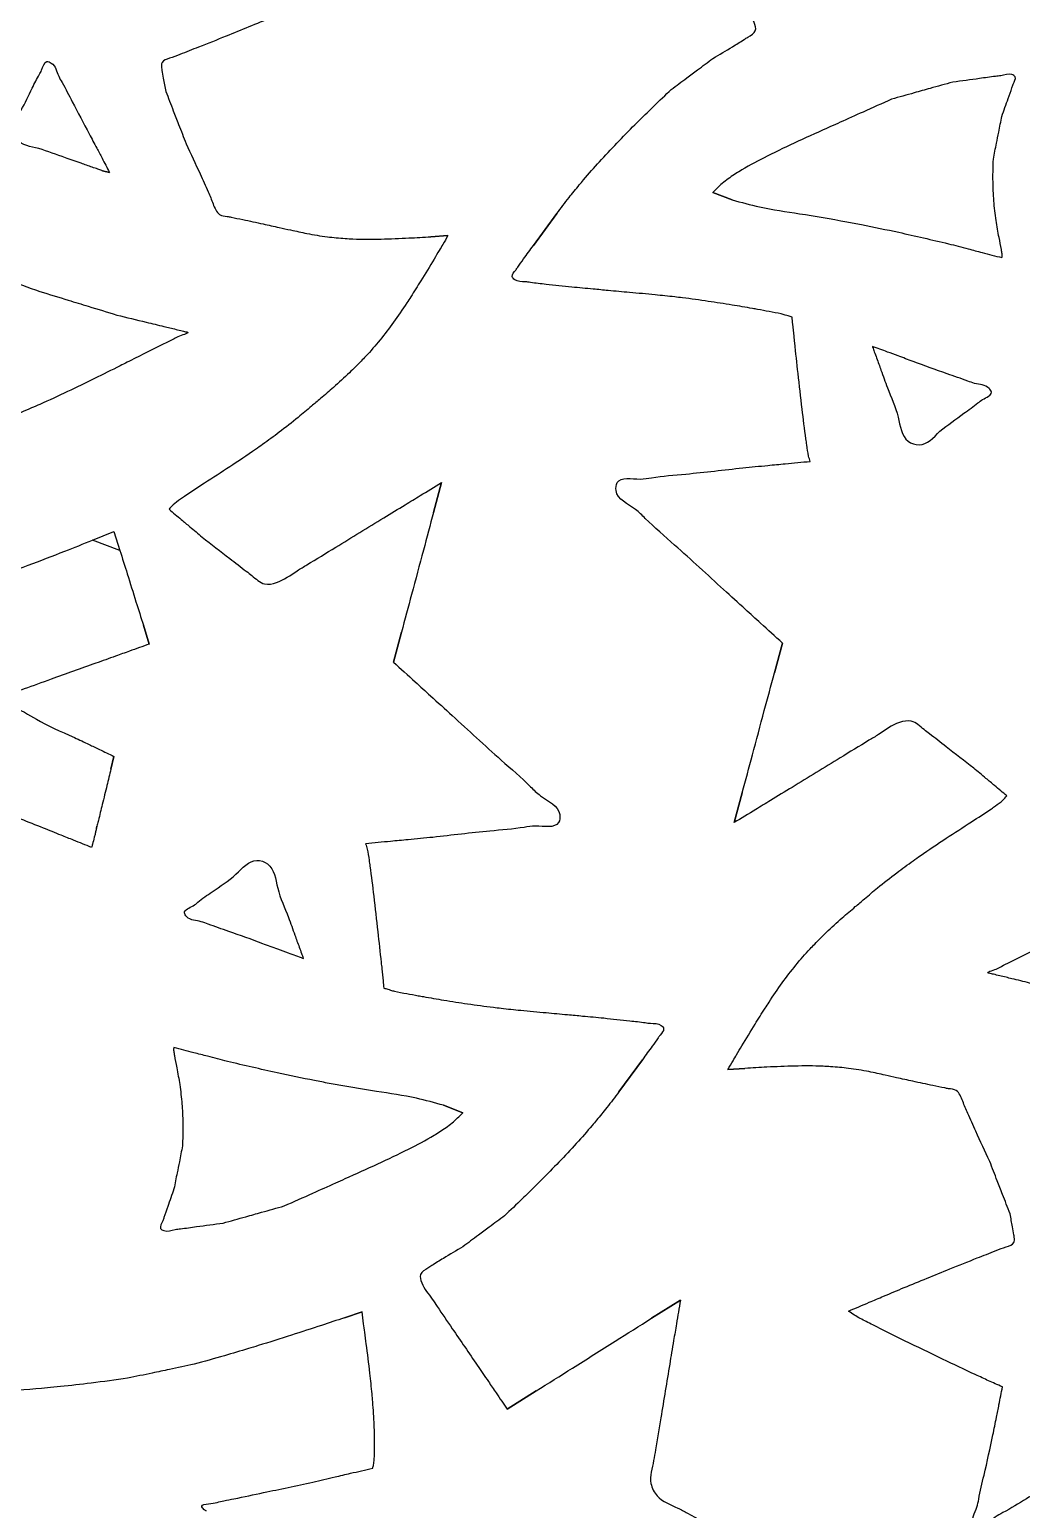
# Model space of a CAD drawing. Extents: x -268 to 413, y -196 to 303.
# Drawn here: x 19.2 to 113.4, y -29.9 to 110.5 of the extents above; entities that cross this region are included whole.
import ezdxf

# ---------------------------------------------------------------- set-up
doc = ezdxf.new("R2010")
doc.units = 0
doc.layers.add('layer_1', color=7, linetype='CONTINUOUS')

msp = doc.modelspace()

# ---------------------------------------------------------------- linework, layer by layer
at = {"layer": 'layer_1', "color": 1}
for points in [[(26.831338, 96.960553), (26.170677, 97.112535)], [(84.102329, 95.070039), (85.931139, 94.358973)], [(67.060605, 90.026243), (69.292533, 93.069524)], [(57.328427, 90.856678), (58.951518, 90.958128)], [(34.228344, 81.801697), (34.228344, 81.801697)], [(99.241196, 80.439941), (99.241196, 80.439941)], [(58.342808, 67.525365), (57.581595, 64.684856)], [(25.219785, 62.053309), (27.251532, 62.866081), (27.251532, 62.866081), (27.809965, 61.087904)], [(30.044996, 53.97712), (30.604079, 52.199584)], [(54.538323, 53.323619), (53.77776, 50.48311)], [(89.935713, 49.449648), (90.696277, 52.290147)], [(27.251532, 41.532958), (26.955074, 40.313855)], [(27.251532, 41.532958), (27.251532, 41.532958), (27.251532, 41.532958)], [(86.131228, 35.247902), (86.892433, 38.08841)], [(25.639319, 34.900271), (25.597604, 34.728209)], [(45.232877, 22.33328), (45.232877, 22.33328)], [(110.245738, 20.971789), (110.245738, 20.971789)], [(77.413431, 12.747023), (75.181504, 9.703743)], [(87.145609, 11.916589), (85.522519, 11.815139)], [(60.371488, 7.703319), (58.542815, 8.414385)], [(50.797666, -11.192257), (49.120939, -11.750699)], [(78.272588, -11.802229), (81.011647, -10.077689)], [(64.577973, -20.424537), (67.317032, -18.699868)], [(36.008984, -30.078896), (35.789108, -29.939869)]]:
    msp.add_lwpolyline(points, close=True, dxfattribs=at)
for points, knots in [([(84.1022, 107.77787), (84.718738, 108.146446), (85.705668, 108.736448), (86.827316, 109.419044), (87.546814, 109.893876), (88.311841, 110.295124), (87.918082, 111.616694), (87.197777, 112.462791), (86.230196, 113.931215), (84.794131, 116.013446), (83.526607, 117.87693), (82.736563, 119.038436)], [0, 0, 0, 0, 2.161553, 3.460135, 3.89357, 4.819891, 5.613971, 7.454435, 8.30835, 10.853364, 15.064387, 15.064387, 15.064387, 15.064387]), ([(42.213622, 111.651841), (40.771165, 111.062097), (38.46038, 110.11734), (35.868561, 109.074164), (34.056372, 108.378338), (32.998437, 107.916648), (31.7416, 107.562231), (31.745439, 106.966449), (31.832037, 106.481386), (31.95729, 105.730174), (32.088397, 105.069467), (32.171115, 104.652615)], [0, 0, 0, 0, 4.669446, 7.480348, 8.420162, 10.429874, 11.240794, 11.754508, 11.997846, 12.745079, 14.022418, 14.022418, 14.022418, 14.022418]), ([(20.109003, 99.245989), (19.323088, 99.388986), (18.175463, 99.597798), (17.268824, 101.361598), (18.604123, 102.971924), (19.333845, 104.667768), (20.005372, 105.985224), (20.469114, 106.76104), (20.650803, 107.660221), (21.694867, 107.207204), (21.857682, 106.298555), (22.562694, 105.101083), (23.494097, 103.250494), (24.360004, 101.630388), (24.901179, 100.617853)], [0, 0, 0, 0, 2.248529, 3.283393, 5.284627, 7.669624, 9.100553, 9.577508, 10.543536, 10.989108, 12.414474, 13.103753, 15.171438, 18.617296, 18.617296, 18.617296, 18.617296]), ([(80.14587, 104.835911), (80.63439, 105.199042), (81.464861, 105.816354), (82.783638, 106.797007), (83.613849, 107.414591), (84.1022, 107.77787)], [0, 0, 0, 0, 1.826099, 3.10432, 4.930281, 4.930281, 4.930281, 4.930281]), ([(106.857976, 105.53338), (106.143139, 105.33272), (104.92786, 104.991581), (102.997566, 104.449816), (101.782105, 104.108731), (101.067095, 103.908083)], [0, 0, 0, 0, 2.227402, 3.786753, 6.01464, 6.01464, 6.01464, 6.01464]), ([(111.530555, 102.28318), (111.723872, 102.845662), (112.033195, 103.745681), (112.417694, 104.773303), (112.61067, 105.436489), (112.98985, 105.986512), (112.248709, 106.420269), (111.612062, 106.140678), (110.581798, 106.046969), (109.05905, 105.816596), (107.70453, 105.642308), (106.857976, 105.53338)], [0, 0, 0, 0, 1.793425, 2.869628, 3.228408, 3.961867, 4.330904, 5.395225, 5.907643, 7.444803, 10.006569, 10.006569, 10.006569, 10.006569]), ([(32.171115, 104.652615), (32.408962, 104.038849), (32.813291, 102.995471), (33.455771, 101.338521), (33.860491, 100.29537), (34.098556, 99.681766)], [0, 0, 0, 0, 1.974718, 3.356946, 5.33145, 5.33145, 5.33145, 5.33145]), ([(69.292533, 93.069524), (69.673446, 93.573616), (70.364858, 94.488614), (71.224545, 95.542276), (72.178224, 96.686799), (73.358485, 98.017332), (74.986349, 99.755454), (76.287586, 101.083902), (77.460847, 102.246975), (78.604162, 103.369122), (79.590902, 104.307912), (80.14587, 104.835911)], [0, 0, 0, 0, 1.895303, 3.440244, 4.078986, 6.36462, 8.774427, 11.22276, 11.942725, 13.7306, 16.028595, 16.028595, 16.028595, 16.028595]), ([(101.067095, 103.908083), (100.160284, 103.504112), (98.526566, 102.776315), (96.597267, 101.911099), (94.542467, 100.987415), (92.225748, 99.943243), (89.403191, 98.596705), (87.429165, 97.580871), (86.074799, 96.716831), (85.104772, 96.06894), (84.434927, 95.401462), (84.102329, 95.070039)], [0, 0, 0, 0, 2.978172, 5.365499, 6.343223, 9.736889, 12.987482, 15.729113, 16.383631, 17.808627, 19.213979, 19.213979, 19.213979, 19.213979]), ([(110.717655, 98.21943), (110.818011, 98.721156), (110.988614, 99.574072), (111.259581, 100.928655), (111.430196, 101.781511), (111.530555, 102.28318)], [0, 0, 0, 0, 1.534994, 2.609431, 4.144258, 4.144258, 4.144258, 4.144258]), ([(24.901179, 100.617853), (25.139383, 100.166313), (25.544337, 99.398682), (26.187723, 98.179582), (26.59296, 97.41205), (26.831338, 96.960553)], [0, 0, 0, 0, 1.531556, 2.603691, 4.135379, 4.135379, 4.135379, 4.135379]), ([(26.170677, 97.112535), (26.151967, 97.119123), (26.002283, 97.17182), (25.4971, 97.349678), (24.842277, 97.580191), (23.813381, 97.942504), (22.298024, 98.475848), (20.950955, 98.949773), (20.109003, 99.245989)], [0, 0, 0, 0, 0.059509, 0.476069, 1.606732, 2.142144, 3.748539, 6.426159, 6.426159, 6.426159, 6.426159]), ([(34.098556, 99.681766), (34.545078, 98.729762), (35.255474, 97.215166), (36.014909, 95.502186), (36.528932, 94.364403), (36.762499, 93.600523), (37.275642, 92.841168), (37.888332, 92.817908), (38.61414, 92.657099), (39.755235, 92.433476), (40.764193, 92.213205), (41.402013, 92.073959)], [0, 0, 0, 0, 3.153237, 5.016656, 5.629238, 6.886101, 7.45435, 8.199042, 8.568652, 9.709706, 11.67067, 11.67067, 11.67067, 11.67067]), ([(111.530527, 88.873614), (111.543773, 88.924229), (111.590408, 89.102431), (111.519829, 89.360065), (111.436644, 89.947575), (111.221278, 90.936176), (110.963166, 92.472887), (110.791507, 93.824523), (110.714479, 95.125846), (110.666398, 96.447023), (110.699047, 97.576009), (110.717655, 98.21943)], [0, 0, 0, 0, 0.155554, 0.547658, 0.770574, 1.944459, 3.572354, 5.44931, 6.026093, 7.482979, 9.413492, 9.413492, 9.413492, 9.413492]), ([(85.931139, 94.358973), (86.791909, 94.122536), (88.889502, 93.546366), (92.549883, 93.023085), (95.77622, 92.477053), (98.914882, 91.869632), (102.138901, 91.207997), (104.881408, 90.563168), (106.45084, 90.194158)], [0, 0, 0, 0, 2.675755, 6.520497, 11.074237, 12.49567, 16.110655, 20.947061, 20.947061, 20.947061, 20.947061]), ([(41.402013, 92.073959), (41.915422, 91.961141), (42.788252, 91.769343), (44.174666, 91.465032), (45.047689, 91.273625), (45.561252, 91.161028)], [0, 0, 0, 0, 1.576975, 2.680966, 4.258253, 4.258253, 4.258253, 4.258253]), ([(45.561252, 91.161028), (46.207294, 91.046006), (47.412064, 90.831507), (48.873836, 90.712865), (50.575543, 90.611561), (52.596087, 90.624494), (55.064212, 90.717816), (56.635988, 90.814211), (57.328427, 90.856678)], [0, 0, 0, 0, 1.967441, 3.668976, 4.395307, 7.081603, 9.724431, 11.805539, 11.805539, 11.805539, 11.805539]), ([(58.951518, 90.958128), (58.788631, 90.682579), (58.511743, 90.21418), (58.071915, 89.470392), (57.386724, 88.305641), (56.493776, 86.833649), (55.620815, 85.453581), (54.769482, 84.137881), (53.822792, 82.753714), (52.527426, 81.054265), (51.478709, 79.842734), (50.495861, 78.821661), (49.499029, 77.821904), (48.605469, 77.013182), (48.097402, 76.553353)], [0, 0, 0, 0, 0.960278, 1.632355, 2.592297, 5.014314, 6.796911, 7.491042, 9.715677, 11.825717, 13.898707, 14.517866, 16.077393, 18.132797, 18.132797, 18.132797, 18.132797]), ([(70.712073, 86.069776), (69.895805, 86.159753), (68.589161, 86.303786), (67.112301, 86.456762), (66.128381, 86.621141), (65.444699, 86.550365), (64.886734, 87.176972), (65.339123, 87.596179), (65.680643, 88.131984), (66.257797, 88.915498), (66.752833, 89.600418), (67.060605, 90.026243)], [0, 0, 0, 0, 2.46555, 3.946742, 4.441089, 5.475171, 5.866676, 6.559756, 6.884921, 7.848166, 9.431272, 9.431272, 9.431272, 9.431272]), ([(106.45084, 90.194158), (107.077943, 90.031021), (108.144013, 89.753689), (109.837242, 89.313508), (110.903387, 89.036537), (111.530527, 88.873614)], [0, 0, 0, 0, 1.943927, 3.304657, 5.24853, 5.24853, 5.24853, 5.24853]), ([(12.48889, 84.240022), (12.463237, 84.829448), (12.422193, 85.772487), (12.353585, 86.860761), (12.347333, 87.541902), (12.175956, 88.250743), (13.286538, 88.29616), (14.01072, 87.864032), (15.376991, 87.411916), (17.341843, 86.682632), (19.106366, 86.054715), (20.209153, 85.662282)], [0, 0, 0, 0, 1.779801, 2.847558, 3.20344, 3.929021, 4.437905, 5.904288, 6.605947, 8.710735, 12.218373, 12.218373, 12.218373, 12.218373]), ([(76.190181, 85.562516), (75.513868, 85.625051), (74.364134, 85.731361), (72.538098, 85.900447), (71.38838, 86.007061), (70.712073, 86.069776)], [0, 0, 0, 0, 2.037592, 3.463918, 5.501543, 5.501543, 5.501543, 5.501543]), ([(20.209153, 85.662282), (21.11222, 85.386353), (22.647426, 84.917277), (25.085669, 84.172266), (26.620843, 83.703181), (27.523881, 83.42725)], [0, 0, 0, 0, 2.832844, 4.815807, 7.64857, 7.64857, 7.64857, 7.64857]), ([(90.594818, 83.533626), (90.207963, 83.608328), (89.457377, 83.753265), (88.543586, 83.918266), (87.372621, 84.127431), (85.812444, 84.39399), (83.598659, 84.74041), (81.781976, 84.990256), (80.10177, 85.185296), (78.4292, 85.367246), (77.000042, 85.491886), (76.190181, 85.562516)], [0, 0, 0, 0, 1.181992, 2.293335, 2.785657, 4.750498, 7.04153, 9.507661, 10.251089, 12.115973, 14.554705, 14.554705, 14.554705, 14.554705]), ([(27.523881, 83.42725), (28.454665, 83.201447), (29.943917, 82.840161), (31.621923, 82.434036), (32.756766, 82.157712), (33.496343, 81.983834), (34.031215, 81.845629), (34.506436, 81.743615), (33.399927, 81.445967), (32.923868, 81.13017), (31.723211, 80.566975), (30.302878, 79.83343), (28.83201, 79.103588), (27.248407, 78.310666), (25.363011, 77.369125), (22.829651, 76.137713), (20.834582, 75.213798), (19.03909, 74.43508), (17.284593, 73.691026), (15.776577, 73.095962), (14.927087, 72.760753)], [0, 0, 0, 0, 2.874196, 4.598707, 5.173542, 6.387551, 6.834818, 6.898713, 7.740063, 8.329009, 9.170361, 11.445902, 13.292626, 14.054079, 16.764615, 19.611536, 22.505557, 23.359054, 25.482786, 28.222375, 28.222375, 28.222375, 28.222375]), ([(91.609336, 83.229267), (91.484082, 83.266754), (91.271136, 83.330486), (90.932963, 83.431939), (90.720062, 83.495963), (90.594818, 83.533626)], [0, 0, 0, 0, 0.39223, 0.666835, 1.059189, 1.059189, 1.059189, 1.059189]), ([(93.333226, 69.534652), (93.279334, 69.702851), (93.117212, 70.208841), (93.036497, 70.93232), (92.813263, 72.416498), (92.552427, 74.685103), (92.19866, 77.727863), (91.945876, 80.027895), (91.778137, 81.583533), (91.689131, 82.394663), (91.630893, 83.003792), (91.609336, 83.229267)], [0, 0, 0, 0, 0.529055, 1.591537, 2.17234, 5.034729, 8.438172, 11.363747, 11.975971, 13.132173, 13.811677, 13.811677, 13.811677, 13.811677]), ([(99.241196, 80.439941), (99.248721, 80.419243), (99.308916, 80.253652), (99.512153, 79.69485), (99.77484, 78.969894), (100.190827, 77.833638), (100.773908, 76.133134), (101.769074, 74.026317), (102.032124, 71.533007), (104.164263, 70.820994), (105.040372, 71.766199), (105.641565, 72.414807)], [0, 0, 0, 0, 0.066072, 0.528576, 1.783945, 2.378398, 4.161735, 7.133921, 9.611228, 10.694028, 13.061934, 13.061934, 13.061934, 13.061934]), ([(105.641565, 72.414807), (106.388883, 72.97672), (107.578485, 73.871191), (108.999319, 74.858521), (109.783405, 75.523947), (110.766798, 75.85858), (110.096478, 76.829336), (109.165223, 76.81314), (107.861453, 77.332327), (105.895243, 77.978441), (103.700335, 78.798761), (101.814803, 79.491706), (100.528018, 79.96593), (99.717791, 80.264384), (99.241196, 80.439941)], [0, 0, 0, 0, 2.825663, 4.497975, 5.04842, 6.119631, 6.552271, 8.003148, 8.696917, 10.768669, 14.204414, 15.72827, 16.794913, 18.318611, 18.318611, 18.318611, 18.318611]), ([(48.097402, 76.553353), (47.684032, 76.202698), (46.981327, 75.606606), (45.86545, 74.65977), (45.162977, 74.06355), (44.749771, 73.712845)], [0, 0, 0, 0, 1.626193, 2.76443, 4.390344, 4.390344, 4.390344, 4.390344]), ([(44.749771, 73.712845), (44.147203, 73.234697), (43.036346, 72.353214), (41.667465, 71.35972), (40.110305, 70.254397), (38.261576, 69.031047), (36.00302, 67.560342), (34.429568, 66.55635), (33.451569, 65.852669), (32.918149, 65.492406), (32.598325, 65.128974), (32.475337, 64.989216)], [0, 0, 0, 0, 2.307409, 4.253792, 5.073177, 8.036145, 10.902184, 13.161834, 13.629357, 14.520536, 15.07737, 15.07737, 15.07737, 15.07737]), ([(85.116719, 57.362455), (83.58087, 58.778183), (81.123503, 61.043356), (78.239407, 63.531993), (76.515423, 65.311841), (74.740316, 66.019889), (75.01372, 68.178928), (76.911512, 67.737832), (78.957844, 68.111603), (82.28452, 68.381046), (85.151077, 68.716444), (86.942709, 68.926071)], [0, 0, 0, 0, 6.283047, 10.052915, 11.30955, 13.884397, 14.643163, 16.851156, 17.939547, 21.204871, 26.647356, 26.647356, 26.647356, 26.647356]), ([(86.942709, 68.926071), (87.731661, 69.001188), (89.072881, 69.128887), (91.203053, 69.331747), (92.544273, 69.459502), (93.333226, 69.534652)], [0, 0, 0, 0, 2.37756, 4.041856, 6.41943, 6.41943, 6.41943, 6.41943]), ([(35.620196, 62.351607), (36.493798, 61.678169), (37.89157, 60.600662), (39.462204, 59.365053), (40.54438, 58.559007), (41.382813, 57.723308), (43.109885, 58.052552), (44.290939, 58.961025), (46.177106, 60.076349), (48.903942, 61.76674), (52.020073, 63.660272), (54.690698, 65.293446), (56.516828, 66.409238), (57.666512, 67.11198), (58.342808, 67.525365)], [0, 0, 0, 0, 3.313578, 5.301761, 5.9645, 7.410677, 8.534806, 10.820814, 11.890836, 15.100682, 20.450029, 22.827737, 24.492198, 26.870093, 26.870093, 26.870093, 26.870093]), ([(32.475337, 64.989216), (32.863527, 64.663562), (33.523468, 64.109935), (34.571754, 63.230732), (35.231877, 62.677215), (35.620196, 62.351607)], [0, 0, 0, 0, 1.52009, 2.584226, 4.104524, 4.104524, 4.104524, 4.104524]), ([(57.581595, 64.684856), (57.262335, 63.492609), (56.567481, 60.897733), (55.552962, 57.110679), (54.857752, 54.51586), (54.538323, 53.323619)], [0, 0, 0, 0, 3.70276, 8.058897, 11.761769, 11.761769, 11.761769, 11.761769]), ([(7.747109, 55.958462), (8.94052, 56.304187), (11.077644, 56.9233), (13.575199, 57.729752), (16.178301, 58.596983), (19.00305, 59.623748), (22.315125, 60.89437), (24.345037, 61.704291), (25.219785, 62.053309)], [0, 0, 0, 0, 3.727206, 6.674571, 7.87276, 11.958427, 15.689544, 18.51493, 18.51493, 18.51493, 18.51493]), ([(27.809965, 61.087904), (28.04459, 60.341774), (28.555251, 58.717827), (29.300301, 56.347577), (29.810547, 54.723402), (30.044996, 53.97712)], [0, 0, 0, 0, 2.346451, 5.107037, 7.453766, 7.453766, 7.453766, 7.453766]), ([(90.696277, 52.290147), (90.00752, 52.916366), (88.836607, 53.980961), (86.976754, 55.671731), (85.805631, 56.736252), (85.116719, 57.362455)], [0, 0, 0, 0, 2.792635, 4.747591, 7.540542, 7.540542, 7.540542, 7.540542]), ([(30.604079, 52.199584), (29.976974, 51.973816), (28.910896, 51.590011), (27.217713, 50.980441), (26.151634, 50.59664), (25.524529, 50.370874)], [0, 0, 0, 0, 1.999521, 3.399185, 5.398705, 5.398705, 5.398705, 5.398705]), ([(20.547197, 34.726908), (19.126086, 35.292303), (16.649939, 36.277448), (13.829407, 37.588383), (11.109648, 38.921289), (8.232646, 40.559247), (4.616074, 42.862493), (1.88431, 44.661699), (-0.611627, 46.236613), (-3.141264, 47.81068), (-5.328154, 49.117352), (-6.576038, 49.862965)], [0, 0, 0, 0, 4.587367, 7.993035, 9.327438, 13.673349, 17.913599, 22.190414, 23.485861, 26.767354, 31.128261, 31.128261, 31.128261, 31.128261]), ([(25.524529, 50.370874), (24.110759, 49.862479), (21.843761, 49.047261), (19.277907, 48.134441), (17.87113, 47.632482), (17.075521, 47.358977), (16.518184, 47.139251), (15.565463, 46.797372), (18.320123, 46.117252), (19.876899, 44.918867), (22.192694, 43.90105), (23.50159, 43.325776)], [0, 0, 0, 0, 4.510801, 7.23313, 8.145379, 9.024301, 9.682885, 10.132877, 11.364437, 14.443237, 18.445455, 18.445455, 18.445455, 18.445455]), ([(53.77776, 50.48311), (54.466514, 49.856892), (55.637423, 48.792295), (57.497276, 47.101529), (58.668403, 46.037013), (59.357318, 45.410812)], [0, 0, 0, 0, 2.792631, 4.747584, 7.540536, 7.540536, 7.540536, 7.540536]), ([(86.892433, 38.08841), (87.211694, 39.280657), (87.906554, 41.875531), (88.921075, 45.662585), (89.616285, 48.257405), (89.935713, 49.449648)], [0, 0, 0, 0, 3.70276, 8.058895, 11.761772, 11.761772, 11.761772, 11.761772]), ([(59.357318, 45.410812), (60.893166, 43.995084), (63.350534, 41.729911), (66.234629, 39.241273), (67.958615, 37.461425), (69.73372, 36.753374), (69.460317, 34.594332), (67.562524, 35.035438), (65.516192, 34.661659), (62.189517, 34.392213), (59.32296, 34.056815), (57.531327, 33.847187)], [0, 0, 0, 0, 6.283047, 10.052915, 11.30955, 13.884401, 14.643167, 16.851159, 17.93955, 21.204875, 26.64736, 26.64736, 26.64736, 26.64736]), ([(108.853841, 40.42166), (107.980237, 41.095097), (106.582463, 42.172604), (105.011829, 43.408212), (103.929655, 44.214262), (103.091218, 45.049958), (101.364147, 44.720716), (100.183096, 43.812241), (98.29693, 42.696917), (95.570093, 41.006525), (92.453967, 39.11298), (89.783333, 37.479819), (87.957203, 36.36403), (86.807522, 35.661287), (86.131228, 35.247902)], [0, 0, 0, 0, 3.313582, 5.301763, 5.9645, 7.410682, 8.534811, 10.820814, 11.890836, 15.100683, 20.450034, 22.827744, 24.492203, 26.870093, 26.870093, 26.870093, 26.870093]), ([(23.50159, 43.325776), (23.964546, 43.104456), (24.751575, 42.728211), (26.001556, 42.130605), (26.788576, 41.75431), (27.251532, 41.532958)], [0, 0, 0, 0, 1.539414, 2.617018, 4.156472, 4.156472, 4.156472, 4.156472]), ([(26.955074, 40.313855), (26.830802, 39.802187), (26.560329, 38.688563), (26.165325, 37.063294), (25.886747, 35.920429), (25.738719, 35.309966), (25.695232, 35.130685), (25.658871, 34.980841), (25.639319, 34.900271)], [0, 0, 0, 0, 1.57963, 3.437997, 5.017745, 5.108609, 5.32246, 5.571186, 5.571186, 5.571186, 5.571186]), ([(111.99869, 37.784051), (111.610502, 38.109705), (110.950565, 38.663333), (109.902282, 39.542535), (109.242159, 40.096052), (108.853841, 40.42166)], [0, 0, 0, 0, 1.520086, 2.584219, 4.104517, 4.104517, 4.104517, 4.104517]), ([(99.724265, 29.060413), (100.326833, 29.538563), (101.437689, 30.42005), (102.806571, 31.413547), (104.363731, 32.51887), (106.21246, 33.74222), (108.471016, 35.212926), (110.044469, 36.216915), (111.022465, 36.920598), (111.555881, 37.280861), (111.875702, 37.644293), (111.99869, 37.784051)], [0, 0, 0, 0, 2.307413, 4.253798, 5.073183, 8.03615, 10.902189, 13.161839, 13.629361, 14.520536, 15.077369, 15.077369, 15.077369, 15.077369]), ([(25.118848, 32.898327), (24.554358, 33.124089), (23.594782, 33.507862), (22.070899, 34.117389), (21.111511, 34.501169), (20.547197, 34.726908)], [0, 0, 0, 0, 1.823883, 3.100421, 4.923789, 4.923789, 4.923789, 4.923789]), ([(25.597604, 34.728209), (25.583521, 34.668074), (25.55612, 34.551073), (25.51455, 34.381426), (25.456948, 34.150124), (25.356212, 33.756142), (25.251066, 33.312076), (25.150438, 32.997182), (25.118848, 32.898327)], [0, 0, 0, 0, 0.185282, 0.360497, 0.523995, 0.900367, 1.580628, 1.891901, 1.891901, 1.891901, 1.891901]), ([(57.531327, 33.847187), (56.742373, 33.772072), (55.401151, 33.644377), (53.270979, 33.44152), (51.929762, 33.313765), (51.14081, 33.238615)], [0, 0, 0, 0, 2.377565, 4.041862, 6.419429, 6.419429, 6.419429, 6.419429]), ([(51.14081, 33.238615), (51.194703, 33.070415), (51.356825, 32.564426), (51.437539, 31.840947), (51.660774, 30.356768), (51.921608, 28.088161), (52.275378, 25.045398), (52.528147, 22.745363), (52.695893, 21.189727), (52.784903, 20.378597), (52.843142, 19.769467), (52.8647, 19.543991)], [0, 0, 0, 0, 0.529055, 1.591537, 2.17234, 5.034732, 8.438179, 11.363755, 11.975978, 13.132177, 13.811686, 13.811686, 13.811686, 13.811686]), ([(45.232877, 22.33328), (45.225351, 22.35398), (45.165144, 22.519585), (44.961869, 23.078435), (44.699124, 23.803414), (44.283126, 24.939753), (43.700121, 26.639686), (42.70443, 28.750179), (42.442867, 31.233126), (40.307482, 31.968133), (38.738819, 30.073289), (36.890879, 28.934722), (35.474822, 27.912831), (34.690372, 27.249899), (33.707047, 26.914632), (34.377433, 25.944102), (35.308615, 25.960186), (36.612427, 25.441052), (38.578706, 24.794934), (40.773744, 23.974845), (42.659214, 23.281671), (43.945999, 22.807367), (44.756255, 22.508867), (45.232877, 22.33328)], [0, 0, 0, 0, 0.066078, 0.528626, 1.784114, 2.378568, 4.161905, 7.134091, 9.611392, 10.69415, 13.06203, 15.887792, 17.560181, 18.110656, 19.18179, 19.614414, 21.065229, 21.759034, 23.830869, 27.266701, 28.790512, 29.857177, 31.380981, 31.380981, 31.380981, 31.380981]), ([(116.950073, 19.346108), (116.019298, 19.571882), (114.530068, 19.933117), (112.85211, 20.339262), (111.717304, 20.615653), (110.977737, 20.789592), (110.442869, 20.927841), (109.967689, 21.029883), (111.074086, 21.327429), (111.550108, 21.643237), (112.75068, 22.206562), (114.171036, 22.940029), (115.641904, 23.669825), (117.225549, 24.462626), (119.110929, 25.404211), (121.644279, 26.6357), (123.639503, 27.559368), (125.434954, 28.338215), (127.189448, 29.082321), (128.697484, 29.67739), (129.546995, 30.012605)], [0, 0, 0, 0, 2.874149, 4.598606, 5.173415, 6.387447, 6.834722, 6.898619, 7.73985, 8.328766, 9.170152, 11.445623, 13.292344, 14.053808, 16.764284, 19.611272, 22.505353, 23.358838, 25.482567, 28.222221, 28.222221, 28.222221, 28.222221]), ([(96.376635, 26.219914), (96.790003, 26.570567), (97.492704, 27.166656), (98.608581, 28.11349), (99.311058, 28.709708), (99.724265, 29.060413)], [0, 0, 0, 0, 1.626184, 2.76442, 4.390338, 4.390338, 4.390338, 4.390338]), ([(85.522519, 11.815139), (85.685406, 12.090688), (85.962293, 12.559086), (86.40212, 13.302871), (87.087317, 14.467616), (87.980256, 15.939613), (88.853219, 17.319683), (89.704554, 18.635384), (90.651245, 20.019553), (91.94661, 21.719002), (92.995327, 22.930533), (93.978175, 23.951606), (94.975007, 24.951363), (95.868568, 25.760085), (96.376635, 26.219914)], [0, 0, 0, 0, 0.960277, 1.632352, 2.592289, 5.014306, 6.796907, 7.491042, 9.715677, 11.825716, 13.898707, 14.517866, 16.077393, 18.132797, 18.132797, 18.132797, 18.132797]), ([(52.8647, 19.543991), (52.989954, 19.506506), (53.2029, 19.442779), (53.541069, 19.341329), (53.753968, 19.277304), (53.87921, 19.239641)], [0, 0, 0, 0, 0.392228, 0.66683, 1.059178, 1.059178, 1.059178, 1.059178]), ([(53.87921, 19.239641), (54.266066, 19.164939), (55.016656, 19.02), (55.930449, 18.854996), (57.101414, 18.645823), (58.661593, 18.379278), (60.875377, 18.032855), (62.692061, 17.783011), (64.372266, 17.587971), (66.044836, 17.406021), (67.473994, 17.281381), (68.283856, 17.21075)], [0, 0, 0, 0, 1.181999, 2.293345, 2.785667, 4.750508, 7.041539, 9.50767, 10.251098, 12.115982, 14.554714, 14.554714, 14.554714, 14.554714]), ([(68.283856, 17.21075), (68.960168, 17.148215), (70.109903, 17.041906), (71.935939, 16.872819), (73.085657, 16.766205), (73.761964, 16.703491)], [0, 0, 0, 0, 2.037592, 3.463918, 5.501543, 5.501543, 5.501543, 5.501543]), ([(73.761964, 16.703491), (74.57823, 16.613513), (75.884872, 16.469481), (77.361729, 16.316505), (78.345649, 16.152125), (79.029332, 16.222904), (79.587301, 15.596293), (79.134904, 15.17709), (78.793388, 14.641282), (78.216237, 13.857768), (77.721202, 13.172849), (77.413431, 12.747023)], [0, 0, 0, 0, 2.465548, 3.946735, 4.44108, 5.475168, 5.866673, 6.559756, 6.884919, 7.848162, 9.431267, 9.431267, 9.431267, 9.431267]), ([(32.943555, 13.899745), (32.930244, 13.84911), (32.883404, 13.670929), (32.954063, 13.413249), (33.037268, 12.825797), (33.252638, 11.837213), (33.510739, 10.300551), (33.682577, 8.948939), (33.759496, 7.647596), (33.807538, 6.326378), (33.774894, 5.19736), (33.75629, 4.553928)], [0, 0, 0, 0, 0.15565, 0.547724, 0.770615, 1.944438, 3.57233, 5.449233, 6.026048, 7.482993, 9.413539, 9.413539, 9.413539, 9.413539]), ([(38.023242, 12.579063), (37.396109, 12.742199), (36.330006, 13.019525), (34.636776, 13.459752), (33.570665, 13.736787), (32.943555, 13.899745)], [0, 0, 0, 0, 1.944012, 3.304751, 5.248564, 5.248564, 5.248564, 5.248564]), ([(58.542815, 8.414385), (57.682056, 8.650823), (55.584491, 9.226995), (51.924146, 9.750279), (48.697866, 10.29647), (45.559199, 10.903781), (42.335182, 11.56534), (39.592674, 12.210095), (38.023242, 12.579063)], [0, 0, 0, 0, 2.675725, 6.520413, 11.074132, 12.495558, 16.110523, 20.946902, 20.946902, 20.946902, 20.946902]), ([(98.912784, 11.61223), (98.266742, 11.727255), (97.061973, 11.941758), (95.6002, 12.060401), (93.898492, 12.161706), (91.877948, 12.148773), (89.409823, 12.055451), (87.838047, 11.959056), (87.145609, 11.916589)], [0, 0, 0, 0, 1.967442, 3.668978, 4.395309, 7.081608, 9.724434, 11.80554, 11.80554, 11.80554, 11.80554]), ([(103.072023, 10.699299), (102.558615, 10.812117), (101.685784, 11.003915), (100.299371, 11.308225), (99.426348, 11.499633), (98.912784, 11.61223)], [0, 0, 0, 0, 1.576975, 2.680966, 4.258253, 4.258253, 4.258253, 4.258253]), ([(110.375472, 3.091501), (109.92895, 4.043505), (109.218555, 5.5581), (108.459122, 7.27108), (107.945107, 8.408863), (107.711536, 9.17274), (107.198394, 9.932092), (106.585705, 9.95536), (105.859896, 10.116166), (104.718802, 10.339788), (103.709844, 10.560055), (103.072023, 10.699299)], [0, 0, 0, 0, 3.153236, 5.016653, 5.629234, 6.886092, 7.454341, 8.199034, 8.568644, 9.709698, 11.67066, 11.67066, 11.67066, 11.67066]), ([(75.181504, 9.703743), (74.80059, 9.19965), (74.109178, 8.28465), (73.249491, 7.230985), (72.295815, 6.086459), (71.115549, 4.755932), (69.487688, 3.017811), (68.186449, 1.689366), (67.013189, 0.526288), (65.869875, -0.595862), (64.883134, -1.534654), (64.328166, -2.062654)], [0, 0, 0, 0, 1.895304, 3.44025, 4.078993, 6.364622, 8.774427, 11.22276, 11.942727, 13.730605, 16.028602, 16.028602, 16.028602, 16.028602]), ([(43.40685, -1.134597), (44.313678, -0.730646), (45.947396, -0.002897), (47.876695, 0.862226), (49.931525, 1.785786), (52.248237, 2.829993), (55.070861, 4.17654), (57.044856, 5.192494), (58.399258, 6.056477), (59.369245, 6.70433), (60.038958, 7.371869), (60.371488, 7.703319)], [0, 0, 0, 0, 2.978194, 5.365441, 6.34311, 9.736839, 12.987452, 15.729182, 16.383676, 17.8086, 19.213862, 19.213862, 19.213862, 19.213862]), ([(33.75629, 4.553928), (33.65593, 4.052232), (33.485319, 3.199349), (33.214395, 1.844765), (33.043843, 0.991876), (32.943518, 0.490178)], [0, 0, 0, 0, 1.534909, 2.60934, 4.144233, 4.144233, 4.144233, 4.144233]), ([(112.302921, -1.879348), (112.065075, -1.265582), (111.660745, -0.222204), (111.018262, 1.434746), (110.613539, 2.477897), (110.375472, 3.091501)], [0, 0, 0, 0, 1.974718, 3.356947, 5.331454, 5.331454, 5.331454, 5.331454]), ([(32.943518, 0.490178), (32.750162, -0.072304), (32.440775, -0.972325), (32.056188, -1.99995), (31.86314, -2.663092), (31.483978, -3.213109), (32.225177, -3.646812), (32.861855, -3.367355), (33.892162, -3.273601), (35.414951, -3.043246), (36.769512, -2.868953), (37.616096, -2.760022)], [0, 0, 0, 0, 1.793466, 2.869701, 3.228493, 3.96187, 4.330936, 5.395344, 5.907766, 7.44496, 10.006816, 10.006816, 10.006816, 10.006816]), ([(37.616096, -2.760022), (38.330932, -2.559364), (39.546201, -2.218231), (41.476452, -1.676423), (42.691869, -1.335278), (43.40685, -1.134597)], [0, 0, 0, 0, 2.227392, 3.786721, 6.014552, 6.014552, 6.014552, 6.014552]), ([(64.328166, -2.062654), (63.839644, -2.425782), (63.009169, -3.04309), (61.690389, -4.02374), (60.860178, -4.641324), (60.371827, -5.004603)], [0, 0, 0, 0, 1.826101, 3.104322, 4.930283, 4.930283, 4.930283, 4.930283]), ([(102.260414, -8.878574), (103.702872, -8.288832), (106.013657, -7.344077), (108.605476, -6.300901), (110.417662, -5.60507), (111.4756, -5.143383), (112.73243, -4.788963), (112.728597, -4.193182), (112.641999, -3.708119), (112.516747, -2.956908), (112.385639, -2.2962), (112.302921, -1.879348)], [0, 0, 0, 0, 4.669445, 7.480348, 8.420162, 10.429872, 11.240791, 11.754505, 11.997843, 12.745075, 14.022414, 14.022414, 14.022414, 14.022414]), ([(60.371827, -5.004603), (59.755292, -5.373179), (58.768365, -5.963182), (57.646719, -6.645777), (56.927221, -7.12061), (56.162194, -7.521858), (56.555947, -8.843431), (57.276261, -9.689524), (58.24384, -11.157949), (59.679906, -13.240179), (60.947429, -15.103663), (61.737474, -16.265169)], [0, 0, 0, 0, 2.161548, 3.460127, 3.893562, 4.819886, 5.613968, 7.454431, 8.308345, 10.853359, 15.064383, 15.064383, 15.064383, 15.064383]), ([(96.985216, -11.110373), (97.636473, -10.834827), (98.743609, -10.366399), (100.502008, -9.622465), (101.609154, -9.154089), (102.260414, -8.878574)], [0, 0, 0, 0, 2.121454, 3.606461, 5.727884, 5.727884, 5.727884, 5.727884]), ([(51.813603, -26.024092), (51.845272, -25.917492), (51.923942, -25.652687), (51.942428, -25.290331), (51.990183, -24.62862), (52.001613, -23.540058), (51.961799, -21.795164), (51.860751, -20.217158), (51.70904, -18.573295), (51.5196, -16.74314), (51.2791, -14.78767), (51.068324, -13.224193), (50.933179, -12.208215), (50.847856, -11.568542), (50.797666, -11.192257)], [0, 0, 0, 0, 0.3327, 0.826462, 1.081071, 2.32477, 4.087918, 6.317966, 7.066055, 9.040526, 11.837472, 12.976232, 13.773397, 14.912249, 14.912249, 14.912249, 14.912249]), ([(81.011647, -10.077689), (80.886372, -10.828966), (80.673395, -12.106196), (80.335468, -14.134839), (79.838951, -17.103216), (79.276479, -20.557877), (78.739162, -23.605264), (78.439861, -25.677972), (77.941269, -27.208865), (78.887146, -29.061355), (80.422388, -29.598381), (82.294939, -30.637804), (85.105015, -32.087264), (87.579932, -33.39963), (89.126704, -34.219833)], [0, 0, 0, 0, 2.284929, 3.884561, 6.170008, 11.312147, 14.397224, 15.425521, 17.636153, 18.947517, 21.20515, 22.256499, 25.410298, 30.66617, 30.66617, 30.66617, 30.66617]), ([(111.59289, -18.312371), (111.353715, -18.212919), (110.700296, -17.941218), (109.845161, -17.536041), (108.185469, -16.763846), (105.732246, -15.595466), (102.486199, -14.024567), (100.060948, -12.848428), (98.48275, -12.016629), (97.687627, -11.63012), (97.164958, -11.243374), (96.985216, -11.110373)], [0, 0, 0, 0, 0.777004, 2.122756, 2.83795, 6.268851, 10.273761, 13.658319, 14.350783, 15.628819, 16.298696, 16.298696, 16.298696, 16.298696]), ([(49.120939, -11.750699), (48.399513, -11.991002), (46.725222, -12.5487), (44.001738, -13.436247), (41.688151, -14.167955), (39.568195, -14.808966), (37.539661, -15.412294), (35.812806, -15.898316), (34.848965, -16.169588)], [0, 0, 0, 0, 2.28118, 5.294182, 8.593333, 9.560472, 11.938417, 14.942236, 14.942236, 14.942236, 14.942236]), ([(67.317032, -18.699868), (68.466699, -17.976039), (70.968877, -16.400672), (74.620766, -14.101518), (77.122923, -12.52609), (78.272588, -11.802229)], [0, 0, 0, 0, 4.075656, 8.870404, 12.946105, 12.946105, 12.946105, 12.946105]), ([(34.848965, -16.169588), (34.071334, -16.332545), (32.749348, -16.609576), (30.649754, -17.049845), (29.327807, -17.327229), (28.550184, -17.490397)], [0, 0, 0, 0, 2.383567, 4.052101, 6.435774, 6.435774, 6.435774, 6.435774]), ([(61.737474, -16.265169), (62.088178, -16.778576), (62.6844, -17.651406), (63.631233, -19.037862), (64.22732, -19.91094), (64.577973, -20.424537)], [0, 0, 0, 0, 1.865268, 3.171091, 5.036743, 5.036743, 5.036743, 5.036743]), ([(28.550184, -17.490397), (27.395806, -17.650787), (25.270076, -17.946135), (22.726697, -18.223809), (19.863033, -18.515265), (16.547933, -18.779492), (12.534153, -19.052272), (10.001126, -19.202212), (8.893009, -19.267805)], [0, 0, 0, 0, 3.496202, 6.438086, 7.674737, 12.13156, 16.413745, 19.743894, 19.743894, 19.743894, 19.743894]), ([(6.302701, -19.420566), (6.478259, -19.671445), (6.776708, -20.09794), (7.251344, -20.774875), (8.036111, -21.904992), (9.161815, -23.417342), (10.333307, -24.892002), (11.69665, -26.559958), (13.446873, -28.559429), (15.943535, -31.180524), (18.020192, -33.162983), (19.969628, -34.855134), (21.906077, -36.481915), (23.620444, -37.783857), (24.588011, -38.518658)], [0, 0, 0, 0, 0.918611, 1.561642, 2.480263, 5.046159, 7.215578, 8.129959, 11.508803, 15.183974, 18.987277, 20.11533, 22.928096, 26.572375, 26.572375, 26.572375, 26.572375]), ([(110.679831, -22.87742), (110.79264, -22.313765), (110.984404, -21.35561), (111.288757, -19.833927), (111.480252, -18.875889), (111.59289, -18.312371)], [0, 0, 0, 0, 1.724498, 2.93147, 4.655464, 4.655464, 4.655464, 4.655464]), ([(117.57747, -26.732438), (116.336422, -27.453589), (114.350698, -28.60746), (112.128083, -30.003548), (110.615169, -30.765863), (109.773776, -31.82172), (108.438472, -31.11278), (109.175387, -29.953129), (109.39172, -28.476605), (109.976711, -26.161363), (110.4094, -24.140477), (110.679831, -22.87742)], [0, 0, 0, 0, 4.319877, 6.911971, 7.776053, 9.542205, 10.054435, 11.636007, 12.415296, 14.753173, 18.649653, 18.649653, 18.649653, 18.649653]), ([(46.124309, -27.344901), (46.826686, -27.18173), (48.020714, -26.904343), (49.917146, -26.464074), (51.111217, -26.187047), (51.813603, -26.024092)], [0, 0, 0, 0, 2.163245, 3.677474, 5.8406, 5.8406, 5.8406, 5.8406]), ([(35.789108, -29.939869), (35.687178, -29.831507), (35.391051, -29.516692), (36.7052, -29.37024), (37.475972, -29.154704), (39.295292, -28.80818), (42.055417, -28.219716), (44.560978, -27.681018), (46.124309, -27.344901)], [0, 0, 0, 0, 0.360076, 1.046093, 2.539239, 3.502563, 6.380668, 11.155967, 11.155967, 11.155967, 11.155967])]:
    msp.add_open_spline(points, degree=3, knots=knots, dxfattribs=at)

doc.saveas('drawing.dxf')
